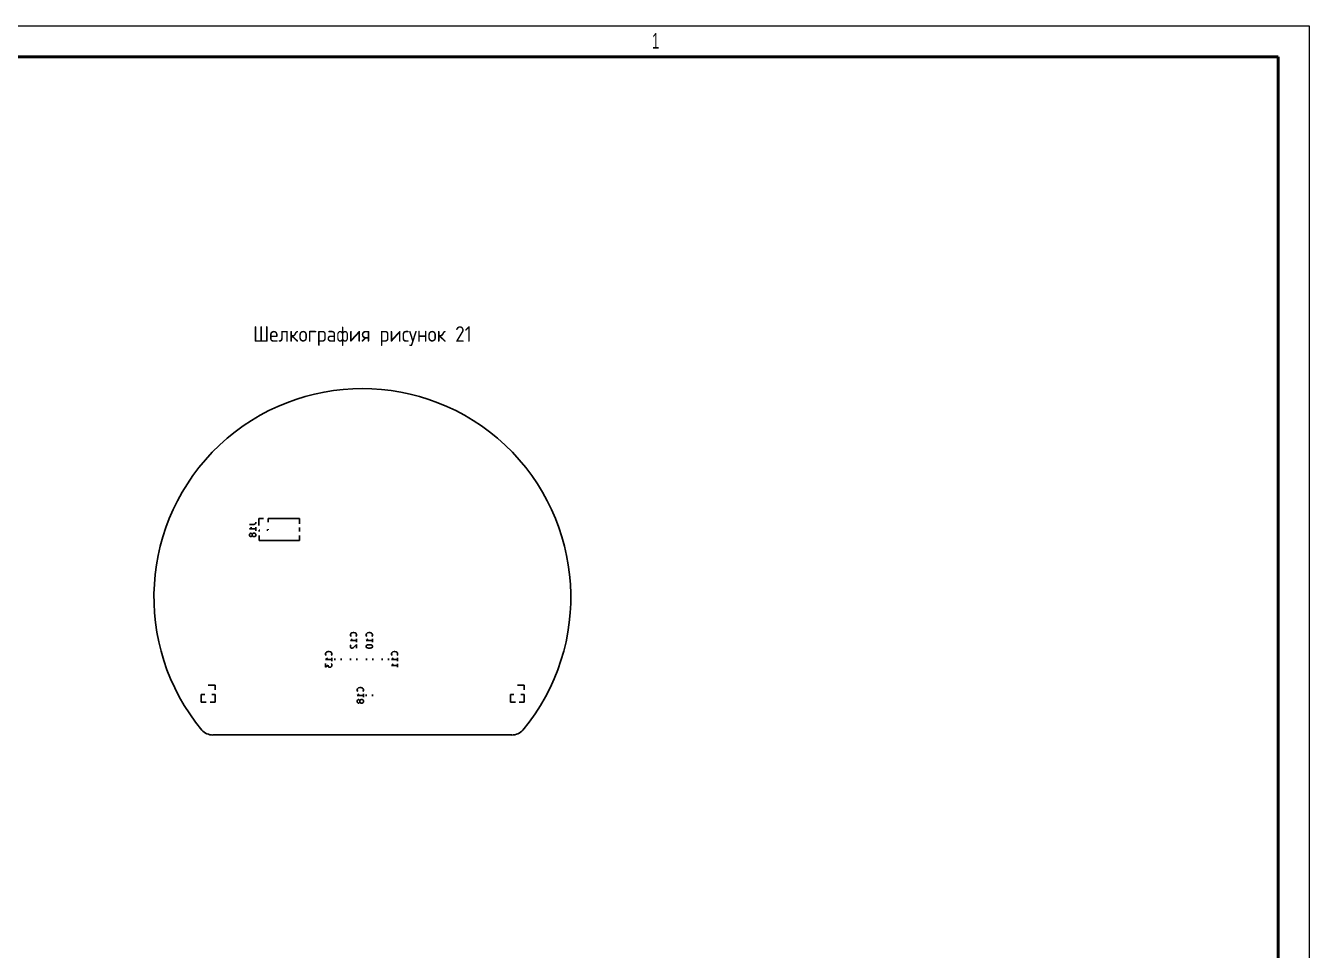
# Model space of a CAD drawing. Header units: inches. Extents: x 10 to 430, y -15 to 282.
# Drawn here: x 223.6 to 429.8, y 133.5 to 282 of the extents above; entities that cross this region are included whole.
import ezdxf

# ---------------------------------------------------------------- set-up
doc = ezdxf.new("R2010")
doc.units = ezdxf.units.IN
doc.header["$MEASUREMENT"] = 0
doc.layers.add('BLACK', color=7, linetype='Continuous')
doc.layers.add('ОСНОВНОЙ', color=7, linetype='Continuous', lineweight=25)
doc.styles.add('SLDTEXTSTYLE3', font='TXT', dxfattribs={"width": 0.605})
doc.styles.add('СПДС', font='isocpeur.ttf', dxfattribs={"width": 0.9})

msp = doc.modelspace()

# ---------------------------------------------------------------- linework, layer by layer
at = {"color": 7, "linetype": 'Continuous', "lineweight": 18}
for p, q in [((9.83, 281.96), (429.83, 281.96)), ((429.83, 281.96), (429.83, -15.04))]:
    msp.add_line(p, q, dxfattribs=at)
at = {"color": 7, "linetype": 'Continuous', "lineweight": 50}
for p, q in [((29.83, 276.96), (424.83, 276.96)), ((424.83, 276.96), (424.83, -10.04))]:
    msp.add_line(p, q, dxfattribs=at)
at = {"layer": 'BLACK', "linetype": 'Continuous'}
for p, q in [((260.5, 201.99), (260.55, 202.14)), ((260.55, 202.14), (260.55, 202.23)), ((261.03, 202.81), (261.79, 202.81)), ((261.03, 201.68), (261.03, 202.81)), ((262.55, 202.24), (262.55, 202.81)), ((267.56, 202.81), (262.55, 202.81)), ((267.56, 201.98), (267.56, 202.81)), ((259.55, 201.85), (260.26, 201.85)), ((259.55, 201.14), (259.69, 201.23)), ((260.55, 201.14), (259.55, 201.14)), ((259.59, 200.37), (259.55, 200.28)), ((259.55, 200.28), (259.55, 200.09)), ((259.55, 200.09), (259.59, 199.99)), ((259.64, 200.42), (259.59, 200.37)), ((259.74, 200.47), (259.64, 200.42)), ((259.69, 201.23), (259.79, 201.33)), ((259.79, 200.47), (259.74, 200.47)), ((259.79, 201.33), (259.83, 201.42)), ((259.88, 200.42), (259.79, 200.47)), ((259.93, 200.37), (259.88, 200.42)), ((259.98, 200.28), (259.93, 200.37)), ((259.93, 199.99), (259.98, 200.09)), ((259.98, 200.28), (260.02, 200.37)), ((259.98, 200.09), (259.98, 200.28)), ((260.02, 199.99), (259.98, 200.09)), ((260.02, 200.37), (260.07, 200.42)), ((260.07, 200.42), (260.17, 200.47)), ((260.17, 200.47), (260.36, 200.47)), ((260.26, 201.85), (260.4, 201.9)), ((260.36, 200.47), (260.45, 200.42)), ((260.4, 201.9), (260.5, 201.99)), ((260.45, 200.42), (260.5, 200.37)), ((260.5, 200.37), (260.55, 200.28)), ((260.55, 200.09), (260.5, 199.99)), ((260.55, 200.85), (260.55, 201.42)), ((260.55, 200.28), (260.55, 200.09)), ((261.09, 200.92), (261.22, 200.92)), ((261.09, 200.71), (261.09, 200.92)), ((261.09, 199.28), (261.09, 200.1)), ((262.35, 200.92), (262.49, 200.92)), ((262.55, 200.97), (262.55, 201.11)), ((267.56, 200.71), (267.56, 201.37)), ((267.56, 199.28), (267.56, 200.1)), ((259.59, 199.99), (259.64, 199.95)), ((259.64, 199.95), (259.74, 199.9)), ((259.74, 199.9), (259.79, 199.9)), ((259.79, 199.9), (259.88, 199.95)), ((259.88, 199.95), (259.93, 199.99)), ((260.07, 199.95), (260.02, 199.99)), ((260.17, 199.9), (260.07, 199.95)), ((260.36, 199.9), (260.17, 199.9)), ((260.45, 199.95), (260.36, 199.9)), ((260.5, 199.99), (260.45, 199.95)), ((267.56, 199.28), (261.09, 199.28)), ((275.8, 184.31), (275.75, 184.17)), ((275.75, 184.17), (275.75, 184.07)), ((275.75, 184.07), (275.8, 183.93)), ((275.89, 184.41), (275.8, 184.31)), ((275.8, 183.93), (275.84, 183.88)), ((275.99, 184.46), (275.89, 184.41)), ((276.18, 184.5), (275.99, 184.46)), ((276.32, 184.5), (276.18, 184.5)), ((276.51, 184.46), (276.32, 184.5)), ((276.61, 184.41), (276.51, 184.46)), ((276.7, 184.31), (276.61, 184.41)), ((276.65, 183.88), (276.7, 183.93)), ((276.75, 184.17), (276.7, 184.31)), ((276.7, 183.93), (276.75, 184.07)), ((276.75, 184.07), (276.75, 184.17)), ((278.34, 184.31), (278.29, 184.17)), ((278.29, 184.17), (278.29, 184.07)), ((278.29, 184.07), (278.34, 183.93)), ((278.43, 184.41), (278.34, 184.31)), ((278.34, 183.93), (278.38, 183.88)), ((278.53, 184.46), (278.43, 184.41)), ((278.72, 184.5), (278.53, 184.46)), ((278.86, 184.5), (278.72, 184.5)), ((279.05, 184.46), (278.86, 184.5)), ((279.15, 184.41), (279.05, 184.46)), ((279.24, 184.31), (279.15, 184.41)), ((279.19, 183.88), (279.24, 183.93)), ((279.29, 184.17), (279.24, 184.31)), ((279.24, 183.93), (279.29, 184.07)), ((279.29, 184.07), (279.29, 184.17)), ((275.75, 183.22), (275.89, 183.31)), ((276.75, 183.22), (275.75, 183.22)), ((275.8, 182.5), (275.75, 182.41)), ((275.75, 182.41), (275.75, 182.17)), ((275.75, 182.17), (275.8, 182.07)), ((275.84, 182.55), (275.8, 182.5)), ((275.8, 182.07), (275.84, 182.03)), ((275.84, 182.03), (275.94, 181.98)), ((275.89, 183.31), (275.99, 183.41)), ((275.94, 181.98), (276.04, 181.98)), ((275.99, 183.41), (276.04, 183.5)), ((276.04, 181.98), (276.18, 182.03)), ((276.18, 182.03), (276.75, 182.6)), ((276.75, 182.93), (276.75, 183.5)), ((276.75, 182.6), (276.75, 181.98)), ((278.29, 183.22), (278.43, 183.31)), ((279.29, 183.22), (278.29, 183.22)), ((278.34, 182.41), (278.29, 182.31)), ((278.29, 182.31), (278.29, 182.22)), ((278.29, 182.22), (278.34, 182.12)), ((278.38, 182.46), (278.34, 182.41)), ((278.34, 182.12), (278.38, 182.07)), ((278.48, 182.5), (278.38, 182.46)), ((278.38, 182.07), (278.48, 182.03)), ((278.43, 183.31), (278.53, 183.41)), ((278.67, 182.55), (278.48, 182.5)), ((278.48, 182.03), (278.67, 181.98)), ((278.53, 183.41), (278.58, 183.5)), ((278.91, 182.55), (278.67, 182.55)), ((278.67, 181.98), (278.91, 181.98)), ((279.1, 182.5), (278.91, 182.55)), ((278.91, 181.98), (279.1, 182.03)), ((279.19, 182.46), (279.1, 182.5)), ((279.1, 182.03), (279.19, 182.07)), ((279.24, 182.41), (279.19, 182.46)), ((279.19, 182.07), (279.24, 182.12)), ((279.29, 182.31), (279.24, 182.41)), ((279.24, 182.12), (279.29, 182.22)), ((279.29, 182.93), (279.29, 183.5)), ((279.29, 182.22), (279.29, 182.31)), ((271.83, 181.26), (271.78, 181.12)), ((271.78, 181.12), (271.78, 181.03)), ((271.78, 181.03), (271.83, 180.88)), ((271.78, 180.17), (271.92, 180.26)), ((272.78, 180.17), (271.78, 180.17)), ((271.78, 179.55), (271.78, 178.93)), ((271.92, 181.36), (271.83, 181.26)), ((271.83, 180.88), (271.87, 180.84)), ((272.02, 181.41), (271.92, 181.36)), ((271.92, 180.26), (272.02, 180.36)), ((272.21, 181.46), (272.02, 181.41)), ((272.02, 180.36), (272.07, 180.46)), ((272.35, 181.46), (272.21, 181.46)), ((272.54, 181.41), (272.35, 181.46)), ((272.64, 181.36), (272.54, 181.41)), ((272.73, 181.26), (272.64, 181.36)), ((272.68, 180.84), (272.73, 180.88)), ((272.73, 179.5), (272.68, 179.55)), ((272.78, 181.12), (272.73, 181.26)), ((272.73, 180.88), (272.78, 181.03)), ((272.78, 179.41), (272.73, 179.5)), ((272.78, 181.03), (272.78, 181.12)), ((272.78, 179.88), (272.78, 180.46)), ((273.24, 180.05), (273.24, 180.34)), ((274.26, 180.05), (274.26, 180.34)), ((275.78, 180.34), (275.78, 180.05)), ((276.8, 180.34), (276.8, 180.05)), ((278.32, 180.34), (278.32, 180.05)), ((279.34, 180.34), (279.34, 180.05)), ((280.86, 180.05), (280.86, 180.34)), ((281.88, 180.05), (281.88, 180.34)), ((282.4, 181.26), (282.35, 181.12)), ((282.35, 181.12), (282.35, 181.03)), ((282.35, 181.03), (282.4, 180.88)), ((282.35, 180.17), (282.5, 180.26)), ((283.35, 180.17), (282.35, 180.17)), ((282.5, 181.36), (282.4, 181.26)), ((282.4, 180.88), (282.45, 180.84)), ((282.59, 181.41), (282.5, 181.36)), ((282.5, 180.26), (282.59, 180.36)), ((282.78, 181.46), (282.59, 181.41)), ((282.59, 180.36), (282.64, 180.46)), ((282.59, 179.41), (282.64, 179.5)), ((282.92, 181.46), (282.78, 181.46)), ((283.12, 181.41), (282.92, 181.46)), ((283.21, 181.36), (283.12, 181.41)), ((283.31, 181.26), (283.21, 181.36)), ((283.26, 180.84), (283.31, 180.88)), ((283.35, 181.12), (283.31, 181.26)), ((283.31, 180.88), (283.35, 181.03)), ((283.35, 181.03), (283.35, 181.12)), ((283.35, 179.88), (283.35, 180.46)), ((283.35, 178.93), (283.35, 179.5)), ((271.78, 178.93), (272.16, 179.26)), ((272.16, 179.26), (272.16, 179.12)), ((272.16, 179.12), (272.21, 179.03)), ((272.21, 179.03), (272.26, 178.98)), ((272.26, 178.98), (272.35, 178.93)), ((272.35, 178.93), (272.59, 178.93)), ((272.59, 178.93), (272.68, 178.98)), ((272.68, 178.98), (272.73, 179.03)), ((272.73, 179.03), (272.78, 179.12)), ((272.78, 179.12), (272.78, 179.41)), ((282.35, 179.22), (282.5, 179.31)), ((283.35, 179.22), (282.35, 179.22)), ((282.5, 179.31), (282.59, 179.41)), ((252.91, 176.06), (254.02, 176.06)), ((254.02, 176.06), (254.02, 175.3)), ((276.89, 175.48), (276.84, 175.34)), ((276.84, 175.34), (276.84, 175.24)), ((276.99, 175.58), (276.89, 175.48)), ((277.08, 175.62), (276.99, 175.58)), ((277.27, 175.67), (277.08, 175.62)), ((277.42, 175.67), (277.27, 175.67)), ((277.61, 175.62), (277.42, 175.67)), ((277.7, 175.58), (277.61, 175.62)), ((277.8, 175.48), (277.7, 175.58)), ((277.84, 175.34), (277.8, 175.48)), ((277.84, 175.24), (277.84, 175.34)), ((302.58, 176.06), (303.69, 176.06)), ((303.69, 176.06), (303.69, 175.3)), ((251.8, 174.54), (252.35, 174.54)), ((251.8, 173.33), (251.8, 174.54)), ((251.8, 173.33), (252.6, 173.33)), ((253.22, 173.33), (254.02, 173.33)), ((253.47, 174.54), (254.02, 174.54)), ((254.02, 173.33), (254.02, 174.54)), ((276.84, 175.24), (276.89, 175.1)), ((276.84, 174.38), (276.99, 174.48)), ((277.84, 174.38), (276.84, 174.38)), ((276.89, 173.62), (276.84, 173.53)), ((276.84, 173.53), (276.84, 173.34)), ((276.84, 173.34), (276.89, 173.24)), ((276.89, 175.1), (276.94, 175.05)), ((276.94, 173.67), (276.89, 173.62)), ((277.03, 173.72), (276.94, 173.67)), ((276.99, 174.48), (277.08, 174.58)), ((277.08, 173.72), (277.03, 173.72)), ((277.08, 174.58), (277.13, 174.67)), ((277.18, 173.67), (277.08, 173.72)), ((277.23, 173.62), (277.18, 173.67)), ((277.27, 173.53), (277.23, 173.62)), ((277.23, 173.24), (277.27, 173.34)), ((277.27, 173.53), (277.32, 173.62)), ((277.27, 173.34), (277.27, 173.53)), ((277.32, 173.24), (277.27, 173.34)), ((277.32, 173.62), (277.37, 173.67)), ((277.37, 173.67), (277.46, 173.72)), ((277.46, 173.72), (277.65, 173.72)), ((277.65, 173.72), (277.75, 173.67)), ((277.75, 175.05), (277.8, 175.1)), ((277.75, 173.67), (277.8, 173.62)), ((277.8, 175.1), (277.84, 175.24)), ((277.8, 173.62), (277.84, 173.53)), ((277.84, 173.34), (277.8, 173.24)), ((277.84, 174.1), (277.84, 174.67)), ((277.84, 173.53), (277.84, 173.34)), ((278.31, 174.26), (278.31, 174.55)), ((279.33, 174.26), (279.33, 174.55)), ((301.47, 174.54), (302.02, 174.54)), ((301.47, 173.33), (301.47, 174.54)), ((301.47, 173.33), (302.28, 173.33)), ((302.89, 173.33), (303.69, 173.33)), ((303.15, 174.54), (303.69, 174.54)), ((303.69, 173.33), (303.69, 174.54)), ((276.89, 173.24), (276.94, 173.19)), ((276.94, 173.19), (277.03, 173.15)), ((277.03, 173.15), (277.08, 173.15)), ((277.08, 173.15), (277.18, 173.19)), ((277.18, 173.19), (277.23, 173.24)), ((277.37, 173.19), (277.32, 173.24)), ((277.46, 173.15), (277.37, 173.19)), ((277.65, 173.15), (277.46, 173.15)), ((277.75, 173.19), (277.65, 173.15)), ((277.8, 173.24), (277.75, 173.19)), ((301.68, 168.05), (253.67, 168.05))]:
    msp.add_line(p, q, dxfattribs=at)
at = {"layer": 'BLACK'}
for centre, radius, start, end in [((277.68, 190.2), 33.49, 320.3291, 219.6709), ((253.67, 170.47), 2.43, 222.8789, 270), ((301.68, 170.47), 2.43, 270, 317.1211)]:
    msp.add_arc(centre, radius, start, end, dxfattribs=at)
at = {"layer": 'ОСНОВНОЙ', "linetype": 'Continuous', "lineweight": 18}
for p, q in [((29.83, 276.96), (424.83, 276.96)), ((227.33, 276.96), (227.33, 276.96)), ((424.83, 276.96), (424.83, -10.04))]:
    msp.add_line(p, q, dxfattribs=at)

# ---------------------------------------------------------------- texts
at = {"insert": (277.68, 233.7), "char_height": 2.5, "attachment_point": 2, "style": 'СПДС'}
msp.add_mtext_dynamic_manual_height_columns('Шелкография рисунок 21', width=34.7669, gutter_width=12.5, heights=[0], dxfattribs=at)
at = {"layer": 'ОСНОВНОЙ', "insert": (324.81, 280.79), "char_height": 2.5, "attachment_point": 2, "style": 'SLDTEXTSTYLE3'}
msp.add_mtext('1', dxfattribs=at)

doc.saveas('drawing.dxf')
